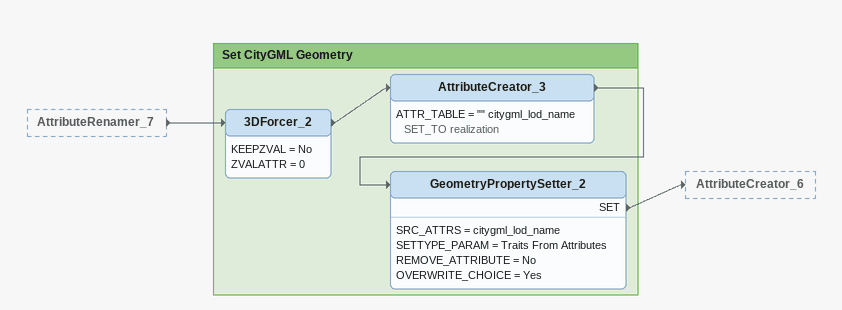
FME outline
AttributeRenamer_7 [outside]
    -> 3DForcer_2

Bookmark: Set CityGML Geometry
3DForcer_2
    KEEPZVAL = No
    ZVALATTR = 0
    -> AttributeCreator_3
AttributeCreator_3
    ATTR_TABLE = "" citygml_lod_name SET_TO realization
    -> GeometryPropertySetter_2
GeometryPropertySetter_2
    SRC_ATTRS = citygml_lod_name
    SETTYPE_PARAM = Traits From Attributes
    REMOVE_ATTRIBUTE = No
    OVERWRITE_CHOICE = Yes
    SET -> AttributeCreator_6
